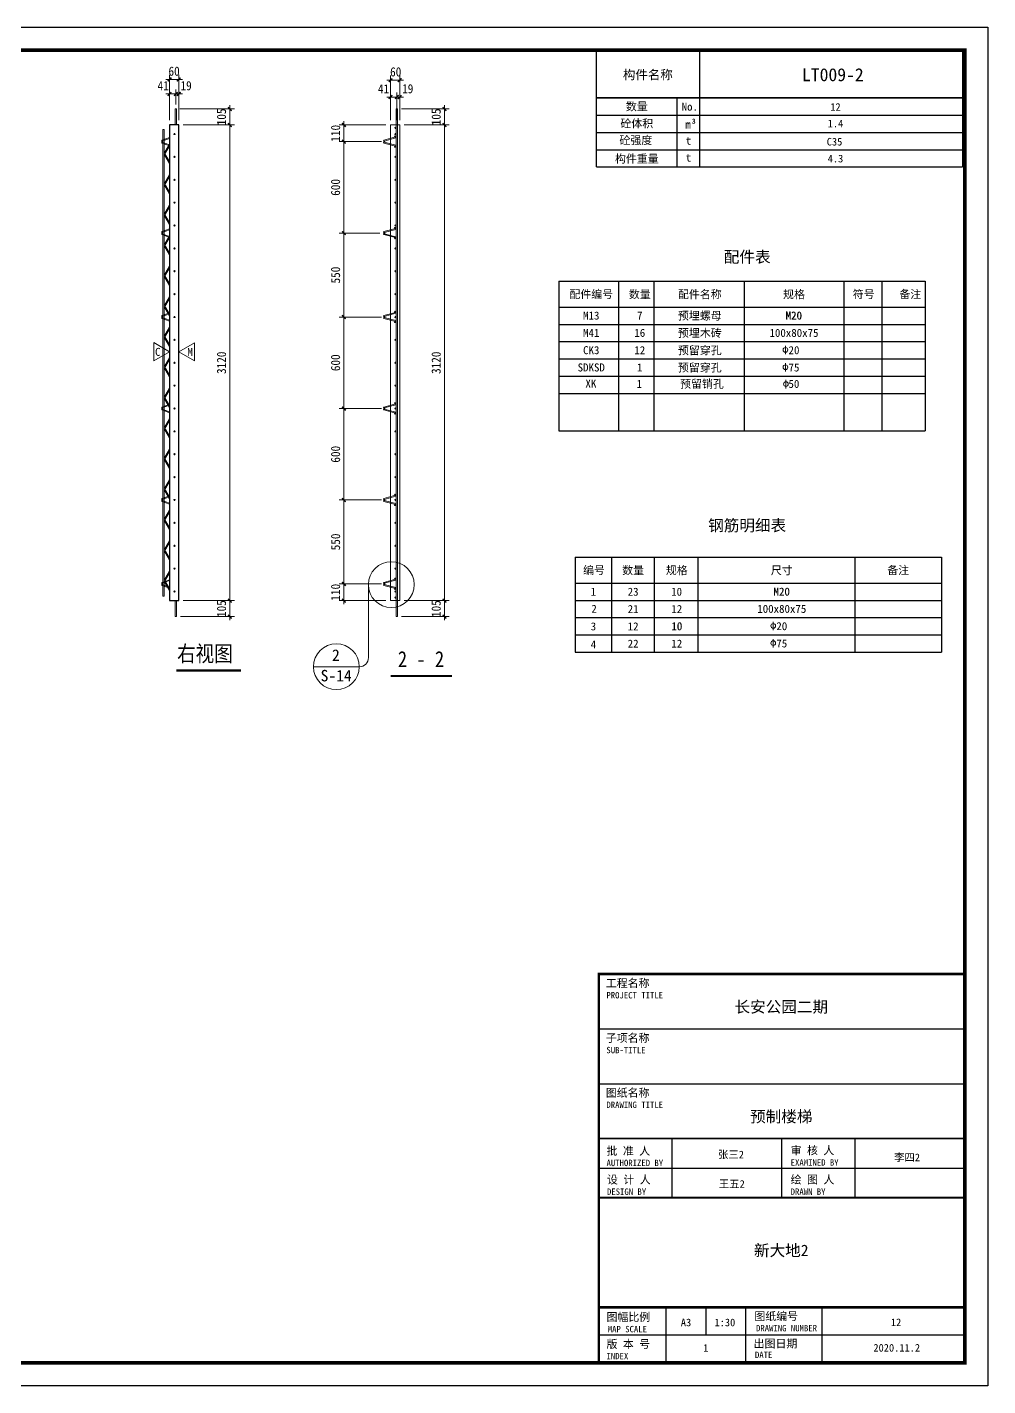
# Model space of a CAD drawing. Header units: millimetres. Extents: x 0 to 28815, y -2 to 20487.
# Drawn here: x 6387 to 12687, y 11577 to 20487 of the extents above; entities that cross this region are included whole.
import ezdxf
from ezdxf.enums import TextEntityAlignment as Align

# ---------------------------------------------------------------- set-up
doc = ezdxf.new("R2010")
doc.units = ezdxf.units.MM
doc.linetypes.add('ACAD_ISO10W100', pattern=[18, 12, -3, 0, -3])
for name, color, linetype in [('DBD6X-1##宽度', 4, 'Continuous'), ('DBD6X-1##高度', 4, 'Continuous'), ('YZ-下划线', 1, 'ACAD_ISO10W100'), ('YZ-标题文字', 2, 'Continuous'), ('YZ-索引图号', 3, 'Continuous'), ('图框2', 1, 'Continuous'), ('图框签字栏-图框文字', 255, 'Continuous'), ('图框线', 7, 'Continuous'), ('桁架', 4, 'Continuous'), ('钢筋', 7, 'Continuous')]:
    doc.layers.add(name, color=color, linetype=linetype)
for name, color, linetype, lineweight in [('YG-标注', 151, 'Continuous', 15), ('YZ-符号', 96, 'Continuous', 9), ('轮廓线', 2, 'Continuous', 13)]:
    doc.layers.add(name, color=color, linetype=linetype, lineweight=lineweight)
doc.styles.add('YZ-样式 1', font='simhei.ttf', dxfattribs={"width": 0.85})
doc.styles.add('YZ-样式 2', font='simhei.ttf', dxfattribs={"width": 0.9})
doc.styles.add('图框签字栏$0$宋体', font='', dxfattribs={"width": 0.8})
doc.styles.add('图签-样式 2', font='')
doc.styles.add('图签-黑体', font='simhei.ttf')
doc.styles.get('图框签字栏$0$宋体').set_extended_font_data('NSimSun')
doc.styles.get('图签-样式 2').set_extended_font_data('NSimSun')
doc.dimstyles.new('YZ-30', dxfattribs={"dimscale": 30, "dimtxt": 2, "dimasz": 0.8, "dimexe": 1, "dimexo": 1, "dimgap": 0.8, "dimtad": 1, "dimdec": 0, "dimzin": 1, "dimdsep": 46, "dimtxsty": 'YZ-样式 2', "dimblk": 'ARCHTICK', "dimcen": 250, "dimdle": 0.8, "dimclrd": 151, "dimclre": 151, "dimclrt": 7, "dimazin": 0, "dimtfac": 1, "dimtdec": 0, "dimtix": 1, "dimtmove": 2, "dimatfit": 2, "dimldrblk": 'ARCHTICK', "dimfxl": 1, "dimlwd": 9, "dimlwe": 9, "dimarcsym": 0})

# ---------------------------------------------------------------- blocks, each defined once
blk = doc.blocks.new('图纸信息')
at = {"layer": '图框线'}
for p, q in [((10049.2, 2340.5), (12450, 2340.5)), ((10049.2, 1981.1), (12450, 1981.1)), ((10529.7, 1233.5), (10529.7, 1621.7)), ((11249.6, 1233.5), (11249.6, 1621.7)), ((11730.1, 1233.5), (11730.1, 1621.7)), ((12450, 1424.9), (10049.2, 1424.9)), ((12450, 1233.5), (10049.2, 1233.5)), ((12450, 1233.5), (10049.2, 1233.5)), ((10491.1, 150), (10491.1, 514.2)), ((10751.9, 332.1), (10751.9, 514.2)), ((11012.7, 150), (11012.7, 514.2)), ((11512.7, 150), (11512.7, 514.2)), ((12450, 332.1), (10049.2, 332.1)), ((11012.7, 150), (10049.2, 150))]:
    blk.add_line(p, q, dxfattribs=at)
at = {"layer": '图框线', "const_width": 17}
blk.add_lwpolyline([(10049.2, 2700.1), (12450, 2700.1), (12450, 150), (10049.2, 150)], close=True, dxfattribs=at)
at = {"layer": '图框线'}
for points, const_width in [([(10049.2, 2700.1), (12450, 2700.1)], 12.1), ([(10049.2, 1621.7), (12450, 1621.7)], 12.1), ([(10049.2, 1233.5), (12450, 1233.5)], 12.1), ([(10049.2, 514.2), (12450, 514.2)], 17)]:
    blk.add_lwpolyline(points, dxfattribs=dict(at, const_width=const_width))
at = {"style": '图签-黑体', "flags": 1}
blk.add_attdef('构件类型', (11518.5, 2773.8), '', height=50, dxfattribs=at)
at = {"style": '图签-黑体'}
for tag, height, p in [('项目名称', 75, (11245.3, 2448.1)), ('子项名称', 75, (11230.5, 2104.9)), ('图纸名称', 75, (11245.3, 1728.5)), ('批准人', 50, (10915.6, 1491.8)), ('审核人', 50, (12070.1, 1473)), ('设计人', 50, (10921, 1299.1)), ('绘图人', 50, (12069.8, 1299.1)), ('设计单位', 75, (11245.3, 850.8)), ('图幅', 50, (10620.7, 390.7)), ('图纸编号', 50, (11998.2, 391.5)), ('Scale', 50, (10875.6, 390.7)), ('版本', 50, (10750.5, 223.3)), ('出图日期', 50, (12002.6, 224.5))]:
    blk.add_attdef(tag, text='', height=height, dxfattribs=at).set_placement(p, align=Align.CENTER)
at = {"layer": '图框签字栏-图框文字'}
for s, height, style, p in [('工程名称', 52.5, '图签-黑体', (10094.7, 2614.3)), ('PROJECT TITLE', 42, '图框签字栏$0$宋体', (10098.6, 2540.5)), ('子项名称', 52.5, '图签-黑体', (10094.7, 2254.8)), ('SUB-TITLE', 42, '图框签字栏$0$宋体', (10098.6, 2181)), ('图纸名称', 52.5, '图签-黑体', (10094.7, 1895.4)), ('DRAWING TITLE', 42, '图框签字栏$0$宋体', (10098.6, 1821.6)), ('批 准 人', 52.5, '图签-黑体', (10099.3, 1514.4)), ('审 核 人', 52.5, '图签-黑体', (11307, 1517.5)), ('AUTHORIZED BY', 42, '图框签字栏$0$宋体', (10099.3, 1440.8)), ('EXAMINED BY', 42, '图框签字栏$0$宋体', (11307, 1443.8)), ('设 计 人', 52.5, '图签-黑体', (10102.4, 1326)), ('绘 图 人', 52.5, '图签-黑体', (11306.9, 1326)), ('DESIGN BY', 42, '图框签字栏$0$宋体', (10102.4, 1252.3)), ('DRAWN BY', 42, '图框签字栏$0$宋体', (11306.9, 1252.3)), ('图幅比例', 52.5, '图签-黑体', (10099.3, 424.7)), ('图纸编号', 52.5, '图签-黑体', (11069, 430.1)), ('MAP SCALE', 42, '图框签字栏$0$宋体', (10107.6, 351)), ('版 本 号', 52.5, '图签-黑体', (10099.3, 247.6)), ('出图日期', 52.5, '图签-黑体', (11064.3, 250.7)), ('INDEX', 42, '图框签字栏$0$宋体', (10099.3, 174)), ('DATE', 42, '图框签字栏$0$宋体', (11072.8, 182.1))]:
    blk.add_text(s, height=height, dxfattribs=dict(at, style=style)).set_placement(p)
at = {"layer": '图框签字栏-图框文字', "style": '图框签字栏$0$宋体'}
blk.add_text('DRAWING NUMBER', height=42, dxfattribs=at).set_placement((11279.7, 357.6), align=Align.CENTER)
blk = doc.blocks.new('A$C6EDF263D')
at = {"layer": '桁架', "color": 4, "linetype": 'Continuous', "lineweight": 9}
for p, q in [((82.8, 74.6), (6.3, 53.8)), ((82.8, 14.4), (6.3, 34.2)), ((84.4, 68.8), (7.7, 48)), ((84.4, 20.2), (7.7, 40))]:
    blk.add_line(p, q, dxfattribs=at)
for centre in [(8.4, 44), (80.4, 78), (80.4, 11)]:
    blk.add_circle(centre, 4, dxfattribs=at)
for centre, start, end in [((7, 50.9), 103.99475, 283.99475), ((7, 37.1), 76.00525, 256.00525), ((83.5, 71.7), 283.99475, 103.99475), ((83.5, 17.3), 256.00525, 76.00525)]:
    blk.add_arc(centre, 3, start, end, dxfattribs=at)
blk = doc.blocks.new('A$C71EC6BAC')
at = {"layer": '桁架', "color": 4, "linetype": 'Continuous', "lineweight": 9}
for p, q in [((55.4, 54.9), (6.3, 37.3)), ((55.4, 0), (6.3, 17.7)), ((55.4, 48.6), (7.7, 31.5)), ((55.4, 6.3), (7.7, 23.5))]:
    blk.add_line(p, q, dxfattribs=at)
blk.add_circle((8.4, 27.5), 4, dxfattribs=at)
for centre, start, end in [((7, 34.4), 103.99475, 283.99475), ((7, 20.6), 76.00525, 256.00525)]:
    blk.add_arc(centre, 3, start, end, dxfattribs=at)
blk = doc.blocks.new('_ArchTick')
at = {"color": 0, "linetype": 'ByBlock', "const_width": 0.4}
blk.add_lwpolyline([(-0.5, -0.5), (0.5, 0.5)], dxfattribs=at)
blk = doc.blocks.new('*D443')
at = {"layer": 'Defpoints', "color": 0, "ltscale": 30, "transparency": 16777216}
for p in [(7357.6, 19950.6), (7381, 19846), (7716.3, 19846)]:
    blk.add_point(p, dxfattribs=at)
at = {"layer": 'YG-标注', "color": 151, "lineweight": 9, "ltscale": 30, "transparency": 16777216}
for p, q in [((7716.3, 19950.6), (7716.3, 19974.6)), ((7387.6, 19950.6), (7746.3, 19950.6)), ((7716.3, 19950.6), (7716.3, 19846)), ((7411, 19846), (7746.3, 19846)), ((7716.3, 19846), (7716.3, 19822))]:
    blk.add_line(p, q, dxfattribs=at)
at = {"layer": 'YG-标注', "color": 151, "lineweight": 9, "ltscale": 30, "transparency": 16777216, "xscale": 24, "yscale": 24, "zscale": 24}
for p, rotation in [((7716.3, 19950.6), 270), ((7716.3, 19846), 90)]:
    blk.add_blockref('_ArchTick', p, dxfattribs=dict(at, rotation=rotation))
at = {"layer": 'YG-标注', "color": 7, "lineweight": 9, "ltscale": 30, "transparency": 16777216, "insert": (7662, 19898.3), "char_height": 60, "attachment_point": 5, "rotation": 90, "style": 'YZ-样式 2'}
blk.add_mtext('105', dxfattribs=at)
blk = doc.blocks.new('*D444')
at = {"layer": 'DBD6X-1##宽度', "color": 151, "lineweight": 9, "ltscale": 30, "transparency": 16777216}
for p, q in [((7716.3, 19870), (7716.3, 16702)), ((7411, 19846), (7746.3, 19846)), ((7411, 16726), (7746.3, 16726))]:
    blk.add_line(p, q, dxfattribs=at)
at = {"layer": 'Defpoints', "color": 0, "ltscale": 30, "transparency": 16777216}
for p in [(7381, 19846), (7381, 16726), (7716.3, 16726)]:
    blk.add_point(p, dxfattribs=at)
at = {"layer": 'DBD6X-1##宽度', "color": 151, "lineweight": 9, "ltscale": 30, "transparency": 16777216, "xscale": 24, "yscale": 24, "zscale": 24}
for p, rotation in [((7716.3, 19846), 90), ((7716.3, 16726), 270)]:
    blk.add_blockref('_ArchTick', p, dxfattribs=dict(at, rotation=rotation))
at = {"layer": 'DBD6X-1##宽度', "color": 7, "lineweight": 9, "ltscale": 30, "transparency": 16777216, "insert": (7662, 18286), "char_height": 60, "attachment_point": 5, "rotation": 90, "style": 'YZ-样式 2'}
blk.add_mtext('3120', dxfattribs=at)
blk = doc.blocks.new('*D445')
at = {"layer": 'Defpoints', "color": 0, "ltscale": 30, "transparency": 16777216}
for p in [(7381, 16726), (7362, 16621.3), (7716.3, 16621.3)]:
    blk.add_point(p, dxfattribs=at)
at = {"layer": 'YG-标注', "color": 151, "lineweight": 9, "ltscale": 30, "transparency": 16777216}
for p, q in [((7411, 16726), (7746.3, 16726)), ((7716.3, 16726), (7716.3, 16750)), ((7716.3, 16726), (7716.3, 16621.3)), ((7392, 16621.3), (7746.3, 16621.3)), ((7716.3, 16621.3), (7716.3, 16597.3))]:
    blk.add_line(p, q, dxfattribs=at)
at = {"layer": 'YG-标注', "color": 151, "lineweight": 9, "ltscale": 30, "transparency": 16777216, "xscale": 24, "yscale": 24, "zscale": 24}
for p, rotation in [((7716.3, 16726), 270), ((7716.3, 16621.3), 90)]:
    blk.add_blockref('_ArchTick', p, dxfattribs=dict(at, rotation=rotation))
at = {"layer": 'YG-标注', "color": 7, "lineweight": 9, "ltscale": 30, "transparency": 16777216, "insert": (7662, 16673.6), "char_height": 60, "attachment_point": 5, "rotation": 90, "style": 'YZ-样式 2'}
blk.add_mtext('105', dxfattribs=at)
blk = doc.blocks.new('*D446')
at = {"layer": 'Defpoints', "color": 0, "ltscale": 30, "transparency": 16777216}
for p in [(7321, 20143.6), (7321, 19846), (7381, 19846)]:
    blk.add_point(p, dxfattribs=at)
at = {"layer": 'YG-标注', "color": 151, "lineweight": 9, "ltscale": 30, "transparency": 16777216}
for p, q in [((7321, 20143.6), (7297, 20143.6)), ((7321, 19876), (7321, 20173.6)), ((7381, 20143.6), (7321, 20143.6)), ((7381, 19876), (7381, 20173.6)), ((7381, 20143.6), (7405, 20143.6))]:
    blk.add_line(p, q, dxfattribs=at)
at = {"layer": 'YG-标注', "color": 151, "lineweight": 9, "ltscale": 30, "transparency": 16777216, "xscale": 24, "yscale": 24, "zscale": 24}
blk.add_blockref('_ArchTick', (7321, 20143.6), dxfattribs=at)
at = {"layer": 'YG-标注', "color": 151, "lineweight": 9, "ltscale": 30, "transparency": 16777216, "xscale": 24, "yscale": 24, "zscale": 24, "rotation": 180}
blk.add_blockref('_ArchTick', (7381, 20143.6), dxfattribs=at)
at = {"layer": 'YG-标注', "color": 7, "lineweight": 9, "ltscale": 30, "transparency": 16777216, "insert": (7351, 20197.9), "char_height": 60, "attachment_point": 5, "style": 'YZ-样式 2'}
blk.add_mtext('60', dxfattribs=at)
blk = doc.blocks.new('*D447')
at = {"layer": 'Defpoints', "color": 0, "ltscale": 30, "transparency": 16777216}
for p in [(7362, 20048.7), (7362, 19950.6), (7381, 19846)]:
    blk.add_point(p, dxfattribs=at)
at = {"layer": 'YG-标注', "color": 151, "lineweight": 9, "ltscale": 30, "transparency": 16777216}
for p, q in [((7362, 20048.7), (7338, 20048.7)), ((7362, 19980.6), (7362, 20078.7)), ((7381, 20048.7), (7362, 20048.7)), ((7381, 19876), (7381, 20078.7)), ((7381, 20048.7), (7405, 20048.7))]:
    blk.add_line(p, q, dxfattribs=at)
at = {"layer": 'YG-标注', "color": 151, "lineweight": 9, "ltscale": 30, "transparency": 16777216, "xscale": 24, "yscale": 24, "zscale": 24}
blk.add_blockref('_ArchTick', (7362, 20048.7), dxfattribs=at)
at = {"layer": 'YG-标注', "color": 151, "lineweight": 9, "ltscale": 30, "transparency": 16777216, "xscale": 24, "yscale": 24, "zscale": 24, "rotation": 180}
blk.add_blockref('_ArchTick', (7381, 20048.7), dxfattribs=at)
at = {"layer": 'YG-标注', "color": 7, "lineweight": 9, "ltscale": 30, "transparency": 16777216, "insert": (7429.7, 20102.7), "char_height": 60, "attachment_point": 5, "style": 'YZ-样式 2'}
blk.add_mtext('19', dxfattribs=at)
blk = doc.blocks.new('*D448')
at = {"layer": 'Defpoints', "color": 0, "ltscale": 30, "transparency": 16777216}
for p in [(7321, 20048.7), (7362, 19950.6), (7321, 19846)]:
    blk.add_point(p, dxfattribs=at)
at = {"layer": 'YG-标注', "color": 151, "lineweight": 9, "ltscale": 30, "transparency": 16777216}
for p, q in [((7321, 20048.7), (7297, 20048.7)), ((7321, 19876), (7321, 20078.7)), ((7362, 20048.7), (7321, 20048.7)), ((7362, 19980.6), (7362, 20078.7)), ((7362, 20048.7), (7386, 20048.7))]:
    blk.add_line(p, q, dxfattribs=at)
at = {"layer": 'YG-标注', "color": 151, "lineweight": 9, "ltscale": 30, "transparency": 16777216, "xscale": 24, "yscale": 24, "zscale": 24}
blk.add_blockref('_ArchTick', (7321, 20048.7), dxfattribs=at)
at = {"layer": 'YG-标注', "color": 151, "lineweight": 9, "ltscale": 30, "transparency": 16777216, "xscale": 24, "yscale": 24, "zscale": 24, "rotation": 180}
blk.add_blockref('_ArchTick', (7362, 20048.7), dxfattribs=at)
at = {"layer": 'YG-标注', "color": 7, "lineweight": 9, "ltscale": 30, "transparency": 16777216, "insert": (7278.9, 20102.7), "char_height": 60, "attachment_point": 5, "style": 'YZ-样式 2'}
blk.add_mtext('41', dxfattribs=at)
blk = doc.blocks.new('*D449')
at = {"layer": 'DBD6X-1##高度', "color": 151, "lineweight": 9, "ltscale": 30, "transparency": 16777216}
for p, q in [((8854.3, 20139), (8746.3, 20139)), ((8770.3, 19876), (8770.3, 20169)), ((8830.3, 19876), (8830.3, 20169))]:
    blk.add_line(p, q, dxfattribs=at)
at = {"layer": 'Defpoints', "color": 0, "ltscale": 30, "transparency": 16777216}
for p in [(8770.3, 20139), (8770.3, 19846), (8830.3, 19846)]:
    blk.add_point(p, dxfattribs=at)
at = {"layer": 'DBD6X-1##高度', "color": 151, "lineweight": 9, "ltscale": 30, "transparency": 16777216, "xscale": 24, "yscale": 24, "zscale": 24, "rotation": 180}
blk.add_blockref('_ArchTick', (8770.3, 20139), dxfattribs=at)
at = {"layer": 'DBD6X-1##高度', "color": 151, "lineweight": 9, "ltscale": 30, "transparency": 16777216, "xscale": 24, "yscale": 24, "zscale": 24}
blk.add_blockref('_ArchTick', (8830.3, 20139), dxfattribs=at)
at = {"layer": 'DBD6X-1##高度', "color": 7, "lineweight": 9, "ltscale": 30, "transparency": 16777216, "insert": (8804.4, 20193.4), "char_height": 60, "attachment_point": 5, "style": 'YZ-样式 2'}
blk.add_mtext('60', dxfattribs=at)
blk = doc.blocks.new('*D450')
at = {"layer": 'Defpoints', "color": 0, "ltscale": 30, "transparency": 16777216}
for p in [(8811.5, 20028.4), (8811.5, 19846), (8830.3, 19846)]:
    blk.add_point(p, dxfattribs=at)
at = {"layer": 'YG-标注', "color": 151, "lineweight": 9, "ltscale": 30, "transparency": 16777216}
for p, q in [((8811.5, 19876), (8811.5, 20058.4)), ((8830.3, 19876), (8830.3, 20058.4)), ((8811.5, 20028.4), (8787.5, 20028.4)), ((8830.3, 20028.4), (8811.5, 20028.4)), ((8830.3, 20028.4), (8854.3, 20028.4))]:
    blk.add_line(p, q, dxfattribs=at)
at = {"layer": 'YG-标注', "color": 151, "lineweight": 9, "ltscale": 30, "transparency": 16777216, "xscale": 24, "yscale": 24, "zscale": 24}
blk.add_blockref('_ArchTick', (8811.5, 20028.4), dxfattribs=at)
at = {"layer": 'YG-标注', "color": 151, "lineweight": 9, "ltscale": 30, "transparency": 16777216, "xscale": 24, "yscale": 24, "zscale": 24, "rotation": 180}
blk.add_blockref('_ArchTick', (8830.3, 20028.4), dxfattribs=at)
at = {"layer": 'YG-标注', "color": 7, "lineweight": 9, "ltscale": 30, "transparency": 16777216, "insert": (8883, 20082.4), "char_height": 60, "attachment_point": 5, "style": 'YZ-样式 2'}
blk.add_mtext('19', dxfattribs=at)
blk = doc.blocks.new('*D451')
at = {"layer": 'Defpoints', "color": 0, "ltscale": 30, "transparency": 16777216}
for p in [(8770.3, 20028.4), (8770.3, 19846), (8811.5, 19846)]:
    blk.add_point(p, dxfattribs=at)
at = {"layer": 'YG-标注', "color": 151, "lineweight": 9, "ltscale": 30, "transparency": 16777216}
for p, q in [((8770.3, 19876), (8770.3, 20058.4)), ((8811.5, 19876), (8811.5, 20058.4)), ((8770.3, 20028.4), (8746.3, 20028.4)), ((8811.5, 20028.4), (8770.3, 20028.4)), ((8811.5, 20028.4), (8835.5, 20028.4))]:
    blk.add_line(p, q, dxfattribs=at)
at = {"layer": 'YG-标注', "color": 151, "lineweight": 9, "ltscale": 30, "transparency": 16777216, "xscale": 24, "yscale": 24, "zscale": 24}
blk.add_blockref('_ArchTick', (8770.3, 20028.4), dxfattribs=at)
at = {"layer": 'YG-标注', "color": 151, "lineweight": 9, "ltscale": 30, "transparency": 16777216, "xscale": 24, "yscale": 24, "zscale": 24, "rotation": 180}
blk.add_blockref('_ArchTick', (8811.5, 20028.4), dxfattribs=at)
at = {"layer": 'YG-标注', "color": 7, "lineweight": 9, "ltscale": 30, "transparency": 16777216, "insert": (8724.3, 20082.4), "char_height": 60, "attachment_point": 5, "style": 'YZ-样式 2'}
blk.add_mtext('41', dxfattribs=at)
blk = doc.blocks.new('*D473')
at = {"layer": 'Defpoints', "color": 0, "ltscale": 30, "transparency": 16777216}
for p in [(8811.3, 19950.6), (8830.3, 19846), (9124.2, 19846)]:
    blk.add_point(p, dxfattribs=at)
at = {"layer": 'YG-标注', "color": 151, "lineweight": 9, "ltscale": 30, "transparency": 16777216}
for p, q in [((9124.2, 19950.6), (9124.2, 19974.6)), ((8841.3, 19950.6), (9154.2, 19950.6)), ((9124.2, 19950.6), (9124.2, 19846)), ((8860.3, 19846), (9154.2, 19846)), ((9124.2, 19846), (9124.2, 19822))]:
    blk.add_line(p, q, dxfattribs=at)
at = {"layer": 'YG-标注', "color": 151, "lineweight": 9, "ltscale": 30, "transparency": 16777216, "xscale": 24, "yscale": 24, "zscale": 24}
for p, rotation in [((9124.2, 19950.6), 270), ((9124.2, 19846), 90)]:
    blk.add_blockref('_ArchTick', p, dxfattribs=dict(at, rotation=rotation))
at = {"layer": 'YG-标注', "color": 7, "lineweight": 9, "ltscale": 30, "transparency": 16777216, "insert": (9069.8, 19898.3), "char_height": 60, "attachment_point": 5, "rotation": 90, "style": 'YZ-样式 2'}
blk.add_mtext('105', dxfattribs=at)
blk = doc.blocks.new('*D474')
at = {"layer": 'Defpoints', "color": 0, "ltscale": 30, "transparency": 16777216}
for p in [(8830.3, 19846), (8830.3, 16726), (9124.2, 16726)]:
    blk.add_point(p, dxfattribs=at)
at = {"layer": 'YG-标注', "color": 151, "lineweight": 9, "ltscale": 30, "transparency": 16777216}
for p, q in [((9124.2, 19870), (9124.2, 16702)), ((8860.3, 19846), (9154.2, 19846)), ((8860.3, 16726), (9154.2, 16726))]:
    blk.add_line(p, q, dxfattribs=at)
at = {"layer": 'YG-标注', "color": 151, "lineweight": 9, "ltscale": 30, "transparency": 16777216, "xscale": 24, "yscale": 24, "zscale": 24}
for p, rotation in [((9124.2, 19846), 90), ((9124.2, 16726), 270)]:
    blk.add_blockref('_ArchTick', p, dxfattribs=dict(at, rotation=rotation))
at = {"layer": 'YG-标注', "color": 7, "lineweight": 9, "ltscale": 30, "transparency": 16777216, "insert": (9069.8, 18286), "char_height": 60, "attachment_point": 5, "rotation": 90, "style": 'YZ-样式 2'}
blk.add_mtext('3120', dxfattribs=at)
blk = doc.blocks.new('*D475')
at = {"layer": 'Defpoints', "color": 0, "ltscale": 30, "transparency": 16777216}
for p in [(8830.3, 16726), (8811.3, 16621.3), (9124.2, 16621.3)]:
    blk.add_point(p, dxfattribs=at)
at = {"layer": 'YG-标注', "color": 151, "lineweight": 9, "ltscale": 30, "transparency": 16777216}
for p, q in [((8860.3, 16726), (9154.2, 16726)), ((9124.2, 16726), (9124.2, 16750)), ((9124.2, 16726), (9124.2, 16621.3)), ((8841.3, 16621.3), (9154.2, 16621.3)), ((9124.2, 16621.3), (9124.2, 16597.3))]:
    blk.add_line(p, q, dxfattribs=at)
at = {"layer": 'YG-标注', "color": 151, "lineweight": 9, "ltscale": 30, "transparency": 16777216, "xscale": 24, "yscale": 24, "zscale": 24}
for p, rotation in [((9124.2, 16726), 270), ((9124.2, 16621.3), 90)]:
    blk.add_blockref('_ArchTick', p, dxfattribs=dict(at, rotation=rotation))
at = {"layer": 'YG-标注', "color": 7, "lineweight": 9, "ltscale": 30, "transparency": 16777216, "insert": (9069.8, 16673.6), "char_height": 60, "attachment_point": 5, "rotation": 90, "style": 'YZ-样式 2'}
blk.add_mtext('105', dxfattribs=at)
blk = doc.blocks.new('*D499')
at = {"layer": 'Defpoints', "color": 0, "ltscale": 30, "transparency": 16777216}
for p in [(8740.3, 19736), (8464.2, 19136), (8729.3, 19136)]:
    blk.add_point(p, dxfattribs=at)
at = {"layer": 'YG-标注', "color": 151, "lineweight": 9, "ltscale": 30, "transparency": 16777216}
for p, q in [((8710.3, 19736), (8434.2, 19736)), ((8464.2, 19760), (8464.2, 19112)), ((8699.3, 19136), (8434.2, 19136))]:
    blk.add_line(p, q, dxfattribs=at)
at = {"layer": 'YG-标注', "color": 151, "lineweight": 9, "ltscale": 30, "transparency": 16777216, "xscale": 24, "yscale": 24, "zscale": 24}
for p, rotation in [((8464.2, 19736), 90), ((8464.2, 19136), 270)]:
    blk.add_blockref('_ArchTick', p, dxfattribs=dict(at, rotation=rotation))
at = {"layer": 'YG-标注', "color": 7, "lineweight": 9, "ltscale": 30, "transparency": 16777216, "insert": (8409.9, 19436), "char_height": 60, "attachment_point": 5, "rotation": 90, "style": 'YZ-样式 2'}
blk.add_mtext('600', dxfattribs=at)
blk = doc.blocks.new('*D500')
at = {"layer": 'Defpoints', "color": 0, "ltscale": 30, "transparency": 16777216}
for p in [(8464.2, 16836), (8740.3, 16836), (8770.3, 16726)]:
    blk.add_point(p, dxfattribs=at)
at = {"layer": '钢筋', "color": 151, "lineweight": 9, "ltscale": 30, "transparency": 16777216}
for p, q in [((8464.2, 16836), (8464.2, 16860)), ((8710.3, 16836), (8434.2, 16836)), ((8464.2, 16726), (8464.2, 16836)), ((8740.3, 16726), (8434.2, 16726)), ((8464.2, 16726), (8464.2, 16702))]:
    blk.add_line(p, q, dxfattribs=at)
at = {"layer": '钢筋', "color": 151, "lineweight": 9, "ltscale": 30, "transparency": 16777216, "xscale": 24, "yscale": 24, "zscale": 24}
for p, rotation in [((8464.2, 16836), 270), ((8464.2, 16726), 90)]:
    blk.add_blockref('_ArchTick', p, dxfattribs=dict(at, rotation=rotation))
at = {"layer": '钢筋', "color": 7, "ltscale": 30, "transparency": 16777216, "insert": (8409.9, 16781), "char_height": 60, "attachment_point": 5, "rotation": 90, "style": 'YZ-样式 2'}
blk.add_mtext('110', dxfattribs=at)
blk = doc.blocks.new('*D501')
at = {"layer": 'Defpoints', "color": 0, "ltscale": 30, "transparency": 16777216}
for p in [(8740.3, 18586), (8464.2, 17986), (8740.3, 17986)]:
    blk.add_point(p, dxfattribs=at)
at = {"layer": '钢筋', "color": 151, "lineweight": 9, "ltscale": 30, "transparency": 16777216}
for p, q in [((8710.3, 18586), (8434.2, 18586)), ((8464.2, 18610), (8464.2, 17962)), ((8710.3, 17986), (8434.2, 17986))]:
    blk.add_line(p, q, dxfattribs=at)
at = {"layer": '钢筋', "color": 151, "lineweight": 9, "ltscale": 30, "transparency": 16777216, "xscale": 24, "yscale": 24, "zscale": 24}
for p, rotation in [((8464.2, 18586), 90), ((8464.2, 17986), 270)]:
    blk.add_blockref('_ArchTick', p, dxfattribs=dict(at, rotation=rotation))
at = {"layer": '钢筋', "color": 7, "ltscale": 30, "transparency": 16777216, "insert": (8409.9, 18286), "char_height": 60, "attachment_point": 5, "rotation": 90, "style": 'YZ-样式 2'}
blk.add_mtext('600', dxfattribs=at)
blk = doc.blocks.new('*D502')
at = {"layer": 'Defpoints', "color": 0, "ltscale": 30, "transparency": 16777216}
for p in [(8740.3, 17986), (8464.2, 17386), (8740.3, 17386)]:
    blk.add_point(p, dxfattribs=at)
at = {"layer": '钢筋', "color": 151, "lineweight": 9, "ltscale": 30, "transparency": 16777216}
for p, q in [((8464.2, 18010), (8464.2, 17362)), ((8710.3, 17986), (8434.2, 17986)), ((8710.3, 17386), (8434.2, 17386))]:
    blk.add_line(p, q, dxfattribs=at)
at = {"layer": '钢筋', "color": 151, "lineweight": 9, "ltscale": 30, "transparency": 16777216, "xscale": 24, "yscale": 24, "zscale": 24}
for p, rotation in [((8464.2, 17986), 90), ((8464.2, 17386), 270)]:
    blk.add_blockref('_ArchTick', p, dxfattribs=dict(at, rotation=rotation))
at = {"layer": '钢筋', "color": 7, "ltscale": 30, "transparency": 16777216, "insert": (8409.9, 17686), "char_height": 60, "attachment_point": 5, "rotation": 90, "style": 'YZ-样式 2'}
blk.add_mtext('600', dxfattribs=at)
blk = doc.blocks.new('*D503')
at = {"layer": 'Defpoints', "color": 0, "ltscale": 30, "transparency": 16777216}
for p in [(8740.3, 17386), (8464.2, 16836), (8740.3, 16836)]:
    blk.add_point(p, dxfattribs=at)
at = {"layer": '钢筋', "color": 151, "lineweight": 9, "ltscale": 30, "transparency": 16777216}
for p, q in [((8710.3, 17386), (8434.2, 17386)), ((8464.2, 17410), (8464.2, 16812)), ((8710.3, 16836), (8434.2, 16836))]:
    blk.add_line(p, q, dxfattribs=at)
at = {"layer": '钢筋', "color": 151, "lineweight": 9, "ltscale": 30, "transparency": 16777216, "xscale": 24, "yscale": 24, "zscale": 24}
for p, rotation in [((8464.2, 17386), 90), ((8464.2, 16836), 270)]:
    blk.add_blockref('_ArchTick', p, dxfattribs=dict(at, rotation=rotation))
at = {"layer": '钢筋', "color": 7, "ltscale": 30, "transparency": 16777216, "insert": (8409.9, 17111), "char_height": 60, "attachment_point": 5, "rotation": 90, "style": 'YZ-样式 2'}
blk.add_mtext('550', dxfattribs=at)
blk = doc.blocks.new('*D504')
at = {"layer": 'Defpoints', "color": 0, "ltscale": 30, "transparency": 16777216}
for p in [(8464.2, 19846), (8770.3, 19846), (8740.3, 19736)]:
    blk.add_point(p, dxfattribs=at)
at = {"layer": '钢筋', "color": 151, "lineweight": 9, "ltscale": 30, "transparency": 16777216}
for p, q in [((8464.2, 19846), (8464.2, 19870)), ((8740.3, 19846), (8434.2, 19846)), ((8464.2, 19736), (8464.2, 19846)), ((8710.3, 19736), (8434.2, 19736)), ((8464.2, 19736), (8464.2, 19712))]:
    blk.add_line(p, q, dxfattribs=at)
at = {"layer": '钢筋', "color": 151, "lineweight": 9, "ltscale": 30, "transparency": 16777216, "xscale": 24, "yscale": 24, "zscale": 24}
for p, rotation in [((8464.2, 19846), 270), ((8464.2, 19736), 90)]:
    blk.add_blockref('_ArchTick', p, dxfattribs=dict(at, rotation=rotation))
at = {"layer": '钢筋', "color": 7, "ltscale": 30, "transparency": 16777216, "insert": (8409.9, 19791), "char_height": 60, "attachment_point": 5, "rotation": 90, "style": 'YZ-样式 2'}
blk.add_mtext('110', dxfattribs=at)
blk = doc.blocks.new('*D505')
at = {"layer": 'Defpoints', "color": 0, "ltscale": 30, "transparency": 16777216}
for p in [(8464.2, 19136), (8729.3, 19136), (8740.3, 18586)]:
    blk.add_point(p, dxfattribs=at)
at = {"layer": 'YG-标注', "color": 151, "lineweight": 9, "ltscale": 30, "transparency": 16777216}
for p, q in [((8464.2, 18562), (8464.2, 19160)), ((8699.3, 19136), (8434.2, 19136)), ((8710.3, 18586), (8434.2, 18586))]:
    blk.add_line(p, q, dxfattribs=at)
at = {"layer": 'YG-标注', "color": 151, "lineweight": 9, "ltscale": 30, "transparency": 16777216, "xscale": 24, "yscale": 24, "zscale": 24}
for p, rotation in [((8464.2, 19136), 90), ((8464.2, 18586), 270)]:
    blk.add_blockref('_ArchTick', p, dxfattribs=dict(at, rotation=rotation))
at = {"layer": 'YG-标注', "color": 7, "ltscale": 30, "transparency": 16777216, "insert": (8409.9, 18861), "char_height": 60, "attachment_point": 5, "rotation": 90, "style": 'YZ-样式 2'}
blk.add_mtext('550', dxfattribs=at)
blk = doc.blocks.new('A$C36382715')
at = {"layer": '桁架', "color": 4, "lineweight": 9}
for p, q in [((11.6, 2910.1), (43, 2962.8)), ((19, 2910.2), (43, 2950.4)), ((11.8, 2889.4), (43, 2837.3)), ((19.1, 2889.4), (43, 2849.5)), ((11.6, 2710.1), (43, 2762.8)), ((11.8, 2689.4), (43, 2637.3)), ((19, 2710.2), (43, 2750.4)), ((19.1, 2689.4), (43, 2649.5)), ((11.6, 2510.1), (43, 2562.8)), ((19, 2510.2), (43, 2550.4)), ((11.8, 2489.4), (43, 2437.3)), ((19.1, 2489.4), (43, 2449.5)), ((11.6, 2310.1), (43, 2362.8)), ((19, 2310.2), (43, 2350.4)), ((11.8, 2289.4), (43, 2237.3)), ((19.1, 2289.4), (43, 2249.5)), ((11.6, 2110.1), (43, 2162.8)), ((19, 2110.2), (43, 2150.4)), ((11.8, 2089.4), (43, 2037.3)), ((19.1, 2089.4), (43, 2049.5)), ((11.6, 1910.1), (43, 1962.8)), ((11.8, 1889.4), (43, 1837.3)), ((19, 1910.2), (43, 1950.4)), ((19.1, 1889.4), (43, 1849.5)), ((11.6, 1710.1), (43, 1762.8)), ((19, 1710.2), (43, 1750.4)), ((11.8, 1689.4), (43, 1637.3)), ((19.1, 1689.4), (43, 1649.5)), ((11.6, 1510.1), (43, 1562.8)), ((19, 1510.2), (43, 1550.4)), ((11.8, 1489.4), (43, 1437.3)), ((19.1, 1489.4), (43, 1449.5)), ((11.6, 1310.1), (43, 1362.8)), ((19, 1310.2), (43, 1350.4)), ((11.8, 1289.4), (43, 1237.3)), ((19.1, 1289.4), (43, 1249.5)), ((11.6, 1110.1), (43, 1162.8)), ((11.8, 1089.4), (43, 1037.3)), ((19, 1110.2), (43, 1150.4)), ((19.1, 1089.4), (43, 1049.5)), ((11.6, 910.1), (43, 962.8)), ((19, 910.2), (43, 950.4)), ((11.8, 889.4), (43, 837.3)), ((19.1, 889.4), (43, 849.5)), ((11.6, 710.1), (43, 762.8)), ((19, 710.2), (43, 750.4)), ((19.1, 689.4), (43, 649.5)), ((11.6, 510.1), (43, 562.8)), ((19, 510.2), (43, 550.4)), ((11.8, 489.4), (43, 437.3)), ((19.1, 489.4), (43, 449.5)), ((11.6, 310.1), (43, 362.8)), ((11.8, 289.4), (43, 237.3)), ((19, 310.2), (43, 350.4)), ((19.1, 289.4), (43, 249.5)), ((11.6, 110.1), (43, 162.8)), ((11.8, 89.4), (43, 37.3)), ((19, 110.2), (43, 150.4)), ((19.1, 89.4), (43, 49.5))]:
    blk.add_line(p, q, dxfattribs=at)
at = {"layer": '桁架', "color": 4, "lineweight": 5}
blk.add_line((11.8, 689.4), (43, 637.3), dxfattribs=at)
at = {"layer": '桁架', "color": 4, "lineweight": 9}
for centre, radius, start, end in [((24.2, 2899.9), 16.2, 141.05333, 219.87299), ((31.9, 2899.9), 16.5, 141.3315, 219.15534), ((24.2, 2699.9), 16.2, 141.05333, 219.87299), ((31.9, 2699.9), 16.5, 141.3315, 219.15534), ((24.2, 2499.9), 16.2, 141.05333, 219.87299), ((31.9, 2499.9), 16.5, 141.3315, 219.15534), ((24.2, 2299.9), 16.2, 141.05333, 219.87299), ((31.9, 2299.9), 16.5, 141.3315, 219.15534), ((24.2, 2099.9), 16.2, 141.05333, 219.87299), ((31.9, 2099.9), 16.5, 141.3315, 219.15534), ((24.2, 1899.9), 16.2, 141.05333, 219.87299), ((31.9, 1899.9), 16.5, 141.3315, 219.15534), ((24.2, 1699.9), 16.2, 141.05333, 219.87299), ((31.9, 1699.9), 16.5, 141.3315, 219.15534), ((24.2, 1499.9), 16.2, 141.05333, 219.87299), ((31.9, 1499.9), 16.5, 141.3315, 219.15534), ((24.2, 1299.9), 16.2, 141.05333, 219.87299), ((31.9, 1299.9), 16.5, 141.3315, 219.15534), ((24.2, 1099.9), 16.2, 141.05333, 219.87299), ((31.9, 1099.9), 16.5, 141.3315, 219.15534), ((24.2, 899.9), 16.2, 141.05333, 219.87299), ((31.9, 899.9), 16.5, 141.3315, 219.15534), ((24.2, 699.9), 16.2, 141.05333, 219.87299), ((31.9, 699.9), 16.5, 141.3315, 219.15534), ((24.2, 499.9), 16.2, 141.05333, 219.87299), ((31.9, 499.9), 16.5, 141.3315, 219.15534), ((24.2, 299.9), 16.2, 141.05333, 219.87299), ((31.9, 299.9), 16.5, 141.3315, 219.15534), ((24.2, 99.9), 16.2, 141.05333, 219.87299), ((31.9, 99.9), 16.5, 141.3315, 219.15534)]:
    blk.add_arc(centre, radius, start, end, dxfattribs=at)
at = {"layer": '钢筋', "color": 4, "lineweight": 5}
for p, q in [((0, 0), (0, 3060)), ((8, 3060), (0, 3060)), ((8, 0), (8, 3060)), ((0, 0), (8, 0))]:
    blk.add_line(p, q, dxfattribs=at)
blk = doc.blocks.new('构件信息')
at = {"layer": '图框线'}
for p, q in [((2183.9, 3126.9), (2183.9, 3886.1)), ((2183.9, 3886.1), (4584.7, 3886.1)), ((2859.4, 3886.1), (2859.4, 3126.9)), ((4584.7, 3886.1), (4584.7, 3126.9)), ((2714.6, 3126.9), (2714.6, 3580.3)), ((2183.9, 3466.9), (4584.7, 3466.9)), ((2183.9, 3353.6), (4584.7, 3353.6)), ((2183.9, 3240.3), (4584.7, 3240.3)), ((2183.9, 3126.9), (4584.7, 3126.9)), ((2183.9, 3126.9), (4584.7, 3126.9))]:
    blk.add_line(p, q, dxfattribs=at)
at = {"layer": '图框线', "const_width": 12.1}
blk.add_lwpolyline([(2183.9, 3580.3), (4584.7, 3580.3)], dxfattribs=at)
at = {"style": '图签-黑体'}
blk.add_attdef('构件名称', (3532.4, 3689.4), '', height=85, dxfattribs=at)
for tag, p in [('数量', (3752.1, 3495.5)), ('砼体积', (3752.1, 3387.1)), ('混凝土强度', (3745.7, 3267.6)), ('构件重量', (3752.1, 3156.8))]:
    blk.add_attdef(tag, text='', height=50, dxfattribs=at).set_placement(p, align=Align.CENTER)
at = {"layer": '图框签字栏-图框文字', "style": '图签-黑体'}
for s, height, p in [('构件名称', 60, (2521.6, 3732.2)), ('数量', 52.5, (2449.2, 3523.6)), ('No.', 52.5, (2796.8, 3522.4)), ('砼体积', 52.5, (2449.2, 3411.9)), ('m', 52.5, (2785.1, 3407)), ('m', 52.5, (2785.1, 3404.8)), ('3', 31.8, (2822.7, 3428.5)), ('3', 31.8, (2822.7, 3426.2)), ('砼强度', 52.5, (2442.8, 3302.5)), ('t', 52.5, (2787.9, 3299.1)), ('构件重量', 52.5, (2449.2, 3180.8)), ('t', 52.5, (2787.9, 3188.4))]:
    blk.add_text(s, height=height, dxfattribs=at).set_placement(p, align=Align.MIDDLE_CENTER)
blk = doc.blocks.new('BOM')
at = {"layer": '图框签字栏-图框文字', "color": 2, "lineweight": 15}
for points in [[(11272.6, 6820.5), (11272.6, 6764.7)], [(11272.6, 6707.2), (11272.6, 6651.4)], [(11276.2, 6597.2), (11276.2, 6541.5)]]:
    blk.add_lwpolyline(points, dxfattribs=at)
for centre in [(11273, 6793.7), (11273, 6680.3), (11276.2, 6569.7)]:
    blk.add_circle(centre, 15.4, dxfattribs=at)
at = {"layer": '图框线'}
for p, q in [((9787.4, 7243.7), (12188.2, 7243.7)), ((9787.4, 7243.7), (9787.4, 6263.5)), ((10179, 7243.7), (10179, 6263.5)), ((10408.7, 7243.7), (10408.7, 6263.5)), ((11003, 7243.7), (11003, 6263.5)), ((11654.6, 7243.7), (11654.6, 6263.5)), ((11904.6, 7243.7), (11904.6, 6263.5)), ((12188.2, 7243.7), (12188.2, 6263.5)), ((9787.4, 7074.5), (12188.2, 7074.5)), ((9787.4, 6961.1), (12188.2, 6961.1)), ((9787.4, 6847.8), (12188.2, 6847.8)), ((9787.4, 6734.5), (12188.2, 6734.5)), ((9787.4, 6621.1), (12188.2, 6621.1)), ((9787.4, 6507.8), (12188.2, 6507.8)), ((9787.4, 6263.5), (12188.2, 6263.5)), ((9787.4, 6263.5), (12188.2, 6263.5))]:
    blk.add_line(p, q, dxfattribs=at)
at = {"layer": '图框签字栏-图框文字', "style": '图签-黑体'}
for s, p in [('配件编号', (9999.3, 7158.5)), ('数量', (10317.4, 7158.5)), ('配件名称', (10711.2, 7158.2)), ('规格', (11328.8, 7157.7)), ('符号', (11786, 7158.5)), ('备注', (12091.6, 7158.5))]:
    blk.add_text(s, height=52.5, dxfattribs=at).set_placement(p, align=Align.MIDDLE_CENTER)
at = {"layer": '图框签字栏-图框文字', "color": 2, "style": '图签-样式 2'}
for s, p in [('M13', (9999.3, 7018.8)), ('7', (10317.4, 7018.8)), ('预埋螺母', (10711.2, 7017.8)), ('M20', (11327.1, 7019.9)), ('M20', (11328.8, 7018.5)), ('M41', (9999.3, 6905.5)), ('16', (10317.4, 6905.5)), ('预埋木砖', (10711.2, 6904.3)), ('100x80x75', (11328.8, 6905.2)), ('CK3', (9999.3, 6791.8)), ('12', (10317.4, 6791.8)), ('预留穿孔', (10711.2, 6790.5)), ('SDKSD', (9999.3, 6678.5)), ('1', (10317.4, 6678.5)), ('预留穿孔', (10711.2, 6677.2)), ('XK', (9996.8, 6573.2)), ('1', (10313.9, 6570.7)), ('预留销孔', (10725.3, 6570.8)), ('50', (11328.3, 6570.8))]:
    blk.add_text(s, height=52.5, dxfattribs=at).set_placement(p, align=Align.MIDDLE_CENTER)
for s, p in [('20', (11328.8, 6791.8)), ('75', (11328.8, 6678.5))]:
    blk.add_text(s, height=52.5, rotation=0, dxfattribs=at).set_placement(p, align=Align.MIDDLE_CENTER)
blk = doc.blocks.new('钢筋')
at = {"layer": '图框签字栏-图框文字', "color": 2, "lineweight": 15}
for points in [[(11236.7, 4540.7), (11236.7, 4484.9)], [(11236.7, 4427.3), (11236.7, 4371.6)]]:
    blk.add_lwpolyline(points, dxfattribs=at)
for centre in [(11237.1, 4513.8), (11237.1, 4400.5)]:
    blk.add_circle(centre, 15.4, dxfattribs=at)
at = {"layer": '图框线'}
for p, q in [((9938.8, 4963.9), (12339.6, 4963.9)), ((9938.8, 4963.9), (9938.8, 4341.3)), ((10175.4, 4963.4), (10175.4, 4341.3)), ((10456.2, 4963.9), (10456.2, 4341.3)), ((10742.5, 4963.9), (10742.5, 4341.3)), ((11772.6, 4963.9), (11772.6, 4341.3)), ((12339.6, 4963.9), (12339.6, 4341.8)), ((9938.8, 4794.6), (12339.6, 4794.6)), ((9938.8, 4681.3), (12339.6, 4681.3)), ((9938.8, 4568), (12339.6, 4568)), ((9938.8, 4454.6), (12339.6, 4454.6)), ((9938.8, 4341.3), (12339.6, 4341.3))]:
    blk.add_line(p, q, dxfattribs=at)
at = {"layer": '图框签字栏-图框文字', "style": '图签-黑体'}
for s, p in [('编号', (10061.2, 4878.7)), ('数量', (10317.9, 4878.4)), ('规格', (10604.1, 4878.4)), ('尺寸', (11292.9, 4877.9)), ('备注', (12056.1, 4878.7))]:
    blk.add_text(s, height=52.5, dxfattribs=at).set_placement(p, align=Align.MIDDLE_CENTER)
at = {"layer": '图框签字栏-图框文字', "color": 2, "style": '图签-样式 2'}
for s, p in [('1', (10057.7, 4738)), ('23', (10317.9, 4738)), ('10', (10603.1, 4738)), ('M20', (11291.8, 4738.2)), ('M20', (11292.9, 4738.7)), ('2', (10061.8, 4625.8)), ('21', (10317.9, 4624.5)), ('12', (10604.1, 4624.5)), ('100x80x75', (11292.9, 4625.4)), ('3', (10057.7, 4510.5)), ('12', (10317.9, 4510.7)), ('10', (10604.1, 4510.7)), ('10', (10605.5, 4512.1)), ('4', (10057.7, 4391.9)), ('22', (10317.9, 4397.4)), ('12', (10604.1, 4397.4))]:
    blk.add_text(s, height=52.5, dxfattribs=at).set_placement(p, align=Align.MIDDLE_CENTER)
for s, p in [('20', (11292.9, 4512)), ('75', (11292.9, 4398.7))]:
    blk.add_text(s, height=52.5, rotation=0, dxfattribs=at).set_placement(p, align=Align.MIDDLE_CENTER)

msp = doc.modelspace()

# ---------------------------------------------------------------- linework, layer by layer
at = {"layer": 'YZ-下划线', "color": 1, "linetype": 'ByBlock', "const_width": 15}
for points in [[(7366.4, 16267.9), (7790, 16267.9)], [(8772.2, 16231.7), (9174.1, 16231.7)]]:
    msp.add_lwpolyline(points, dxfattribs=at)
at = {"layer": 'YZ-符号', "color": 1, "lineweight": 13, "ltscale": 100}
msp.add_line((8625.2, 16831.1), (8625.2, 16352.5), dxfattribs=at)
at = {"layer": 'YZ-符号', "color": 1, "ltscale": 100}
msp.add_line((8565.2, 16292.5), (8265.2, 16292.5), dxfattribs=at)
at = {"layer": 'YZ-符号', "color": 1, "lineweight": 15}
for points in [[(7321, 18358.1), (7217.6, 18298.4), (7217.6, 18417.8)], [(7381, 18357.6), (7484.4, 18297.9), (7484.4, 18417.3)]]:
    msp.add_lwpolyline(points, close=True, dxfattribs=at)
at = {"layer": 'YZ-符号', "color": 1, "ltscale": 100}
for centre in [(8775.2, 16831.1), (8415.2, 16292.5)]:
    msp.add_circle(centre, 150, dxfattribs=at)
at = {"layer": 'YZ-符号', "color": 1, "lineweight": 13, "ltscale": 100}
msp.add_arc((8565.2, 16352.5), 60, 270, 0, dxfattribs=at)
at = {"layer": '图框2', "color": 1}
msp.add_lwpolyline([(87.4, 11576.7), (87.4, 20486.7), (12687.4, 20486.7), (12687.4, 11576.7)], close=True, dxfattribs=at)
at = {"layer": '图框线', "const_width": 24}
msp.add_lwpolyline([(387.4, 20336.7), (12537.4, 20336.7), (12537.4, 11726.7), (387.4, 11726.7)], close=True, dxfattribs=at)
at = {"layer": '轮廓线', "color": 2, "lineweight": 30}
msp.add_lwpolyline([(7381, 16726), (7381, 16726), (7381, 19846), (7321, 19846), (7321, 18976), (7321, 16726), (7321, 16726), (7381, 16726), (7381, 16726)], dxfattribs=at)
at = {"layer": '轮廓线', "color": 2, "lineweight": 9}
msp.add_lwpolyline([(8830.3, 16726), (8830.3, 16726), (8830.3, 19846), (8770.3, 19846), (8770.3, 18976), (8770.3, 16726), (8770.3, 16726), (8830.3, 16726), (8830.3, 16726)], dxfattribs=at)
at = {"layer": '钢筋', "color": 5, "lineweight": 13}
for points in [[(7358, 19846), (7358, 19950.6), (7366, 19950.6), (7366, 19846)], [(8807.3, 19846), (8807.3, 19950.6), (8815.3, 19950.6), (8815.3, 19846)], [(8807.3, 19846), (8807.3, 16621.3), (8815.3, 16621.3), (8815.3, 19846)], [(7358, 16726), (7358, 16621.3), (7366, 16621.3), (7366, 16726)]]:
    msp.add_lwpolyline(points, dxfattribs=at)
at = {"layer": '钢筋', "color": 1, "lineweight": 13}
for centre in [(7354, 19786), (8803.3, 19826), (8803.3, 19786), (7354, 19636), (8803.3, 19636), (7354, 19486), (8803.3, 19486), (7354, 19336), (8803.3, 19336), (7354, 19186), (8803.3, 19186), (7354, 19036), (8803.3, 19036), (7354, 18886), (8803.3, 18886), (7354, 18736), (8803.3, 18736), (7354, 18586), (8803.3, 18586), (7354, 18436), (8803.3, 18436), (7354, 18286), (8803.3, 18286), (7354, 18136), (8803.3, 18136), (7354, 17986), (8803.3, 17986), (7354, 17836), (8803.3, 17836), (7354, 17686), (8803.3, 17686), (7354, 17536), (8803.3, 17536), (7354, 17386), (8803.3, 17386), (7354, 17236), (8803.3, 17236), (7354, 17086), (8803.3, 17086), (7354, 16936), (8803.3, 16936), (7354, 16786), (8803.3, 16786), (8803.3, 16746)]:
    msp.add_circle(centre, 4, dxfattribs=at)

# ---------------------------------------------------------------- block references
ref = msp.add_blockref('构件信息', (7936.3, 16443))
ref.add_attrib('构件名称', 'LT009-2', (11468.7, 20132.4), dxfattribs={"height": 85, "style": '图签-黑体'})
ref.add_attrib('数量', '12', dxfattribs={"height": 50, "style": '图签-黑体'}).set_placement((11688.4, 19938.5), align=Align.CENTER)
ref.add_attrib('砼体积', '1.4', dxfattribs={"height": 50, "style": '图签-黑体'}).set_placement((11688.4, 19830.1), align=Align.CENTER)
ref.add_attrib('构件重量', '4.3', dxfattribs={"height": 50, "style": '图签-黑体'}).set_placement((11688.4, 19599.8), align=Align.CENTER)
ref.add_attrib('砼强度', 'C35', dxfattribs={"height": 50, "style": '图签-黑体'}).set_placement((11682, 19710.6), align=Align.CENTER)
for name, p in [('BOM', (87.4, 11576.7)), ('钢筋', (43.3, 12046.6))]:
    msp.add_blockref(name, p)
msp.add_blockref('图纸信息', (87.4, 11576.7)).add_auto_attribs({'项目名称': '长安公园二期', '图纸名称': '预制楼梯', '批准人': '张三2', '审核人': '李四2', '设计人': '王五2', '设计单位': '新大地2', '图纸编号': '12', '图幅': 'A3', 'Scale': '1:30', '版本': '1', '出图日期': '2020.11.2'})
at = {"layer": 'YG-标注', "color": 0, "ltscale": 30}
msp.add_blockref('A$C36382715', (7278, 16756), dxfattribs=at)
at = {"layer": '桁架', "color": 3}
for name, p in [('A$C71EC6BAC', (7265.6, 19708.5)), ('A$C6EDF263D', (8721, 19692)), ('A$C71EC6BAC', (7265.6, 19108.5)), ('A$C6EDF263D', (8721, 19092)), ('A$C6EDF263D', (8721, 18542)), ('A$C71EC6BAC', (7265.6, 18558.5)), ('A$C71EC6BAC', (7265.6, 17958.5)), ('A$C6EDF263D', (8721, 17942)), ('A$C71EC6BAC', (7265.6, 17358.5)), ('A$C6EDF263D', (8721, 17342)), ('A$C71EC6BAC', (7265.6, 16808.5)), ('A$C6EDF263D', (8721, 16792))]:
    msp.add_blockref(name, p, dxfattribs=at)

# ---------------------------------------------------------------- texts
at = {"layer": 'YZ-标题文字', "style": 'YZ-样式 1', "width": 0.85}
for s, p in [('右视图', (7370.5, 16294.6)), ('2 - 2', (8818.3, 16258.3))]:
    msp.add_text(s, height=105, dxfattribs=at).set_placement(p, align=Align.BOTTOM_LEFT)
at = {"layer": 'YZ-符号', "color": 1, "lineweight": 15, "style": '图签-黑体'}
for s, p in [('C', (7226.2, 18331)), ('M', (7438.1, 18330.5))]:
    msp.add_text(s, height=52.5, dxfattribs=at).set_placement(p)
at = {"layer": 'YZ-索引图号', "color": 3, "ltscale": 100}
for s, style, p in [('2', 'YZ-样式 1', (8412.1, 16331)), ('S-14', 'YZ-样式 2', (8413.8, 16196.6))]:
    msp.add_text(s, height=75, dxfattribs=dict(at, style=style)).set_placement(p, align=Align.CENTER)
at = {"layer": '图框签字栏-图框文字', "style": '图签-黑体'}
for s, p in [('配件表', (11109.2, 18980.3)), ('钢筋明细表', (11109.2, 17219.2))]:
    msp.add_text(s, height=75, dxfattribs=at).set_placement(p, align=Align.MIDDLE_CENTER)

# ---------------------------------------------------------------- dimensions: what is measured, and where the dimension line sits
at = {"layer": 'DBD6X-1##宽度', "color": 0, "lineweight": 9, "ltscale": 30}
dim = msp.add_linear_dim(base=(7716.3, 16726), p1=(7381, 19846), p2=(7381, 16726), angle=90, dimstyle='YZ-30', dxfattribs=at)
dim.commit()
dim.dimension.update_dxf_attribs({"geometry": '*D444', "text_midpoint": (7662, 18286)})
at = {"layer": 'DBD6X-1##高度', "color": 0, "lineweight": 9, "ltscale": 30}
dim = msp.add_linear_dim(base=(8770.3, 20139), p1=(8830.3, 19846), p2=(8770.3, 19846), dimstyle='YZ-30', dxfattribs=at)
dim.commit()
dim.dimension.update_dxf_attribs({"geometry": '*D449', "text_midpoint": (8804.4, 20193.4), "dimtype": 160})
at = {"layer": 'YG-标注', "color": 0, "lineweight": 9, "ltscale": 30}
dim = msp.add_linear_dim(base=(7321, 20143.6), p1=(7381, 19846), p2=(7321, 19846), dimstyle='YZ-30', dxfattribs=at)
dim.commit()
dim.dimension.update_dxf_attribs({"geometry": '*D446', "text_midpoint": (7351, 20197.9)})
for base, p1, p2, picture, middle in [((7321, 20048.7), (7362, 19950.6), (7321, 19846), '*D448', (7278.9, 20102.7)), ((7362, 20048.7), (7381, 19846), (7362, 19950.6), '*D447', (7429.7, 20102.7)), ((8770.3, 20028.4), (8811.5, 19846), (8770.3, 19846), '*D451', (8724.3, 20082.4)), ((8811.5, 20028.4), (8830.3, 19846), (8811.5, 19846), '*D450', (8883, 20082.4))]:
    dim = msp.add_linear_dim(base=base, p1=p1, p2=p2, dimstyle='YZ-30', dxfattribs=at)
    dim.commit()
    dim.dimension.update_dxf_attribs({"geometry": picture, "text_midpoint": middle, "dimtype": 160})
for base, p1, p2, picture, middle in [((7716.3, 19846), (7357.6, 19950.6), (7381, 19846), '*D443', (7662, 19898.3)), ((9124.2, 19846), (8811.3, 19950.6), (8830.3, 19846), '*D473', (9069.8, 19898.3)), ((9124.2, 16726), (8830.3, 19846), (8830.3, 16726), '*D474', (9069.8, 18286)), ((8464.2, 19136), (8740.3, 19736), (8729.3, 19136), '*D499', (8409.9, 19436)), ((7716.3, 16621.3), (7381, 16726), (7362, 16621.3), '*D445', (7662, 16673.6)), ((9124.2, 16621.3), (8830.3, 16726), (8811.3, 16621.3), '*D475', (9069.8, 16673.6))]:
    dim = msp.add_linear_dim(base=base, p1=p1, p2=p2, angle=90, dimstyle='YZ-30', dxfattribs=at)
    dim.commit()
    dim.dimension.update_dxf_attribs({"geometry": picture, "text_midpoint": middle})
at = {"layer": 'YG-标注', "color": 0, "ltscale": 30}
dim = msp.add_linear_dim(base=(8464.2, 19136), p1=(8740.3, 18586), p2=(8729.3, 19136), angle=90, dimstyle='YZ-30', dxfattribs=at)
dim.commit()
dim.dimension.update_dxf_attribs({"geometry": '*D505', "text_midpoint": (8409.9, 18861)})
at = {"layer": '钢筋', "color": 0, "ltscale": 30}
for base, p1, p2, picture, middle in [((8464.2, 19846), (8740.3, 19736), (8770.3, 19846), '*D504', (8409.9, 19791)), ((8464.2, 17986), (8740.3, 18586), (8740.3, 17986), '*D501', (8409.9, 18286)), ((8464.2, 17386), (8740.3, 17986), (8740.3, 17386), '*D502', (8409.9, 17686)), ((8464.2, 16836), (8740.3, 17386), (8740.3, 16836), '*D503', (8409.9, 17111)), ((8464.2, 16836), (8770.3, 16726), (8740.3, 16836), '*D500', (8409.9, 16781))]:
    dim = msp.add_linear_dim(base=base, p1=p1, p2=p2, angle=90, dimstyle='YZ-30', dxfattribs=at)
    dim.commit()
    dim.dimension.update_dxf_attribs({"geometry": picture, "text_midpoint": middle})

doc.saveas('drawing.dxf')
